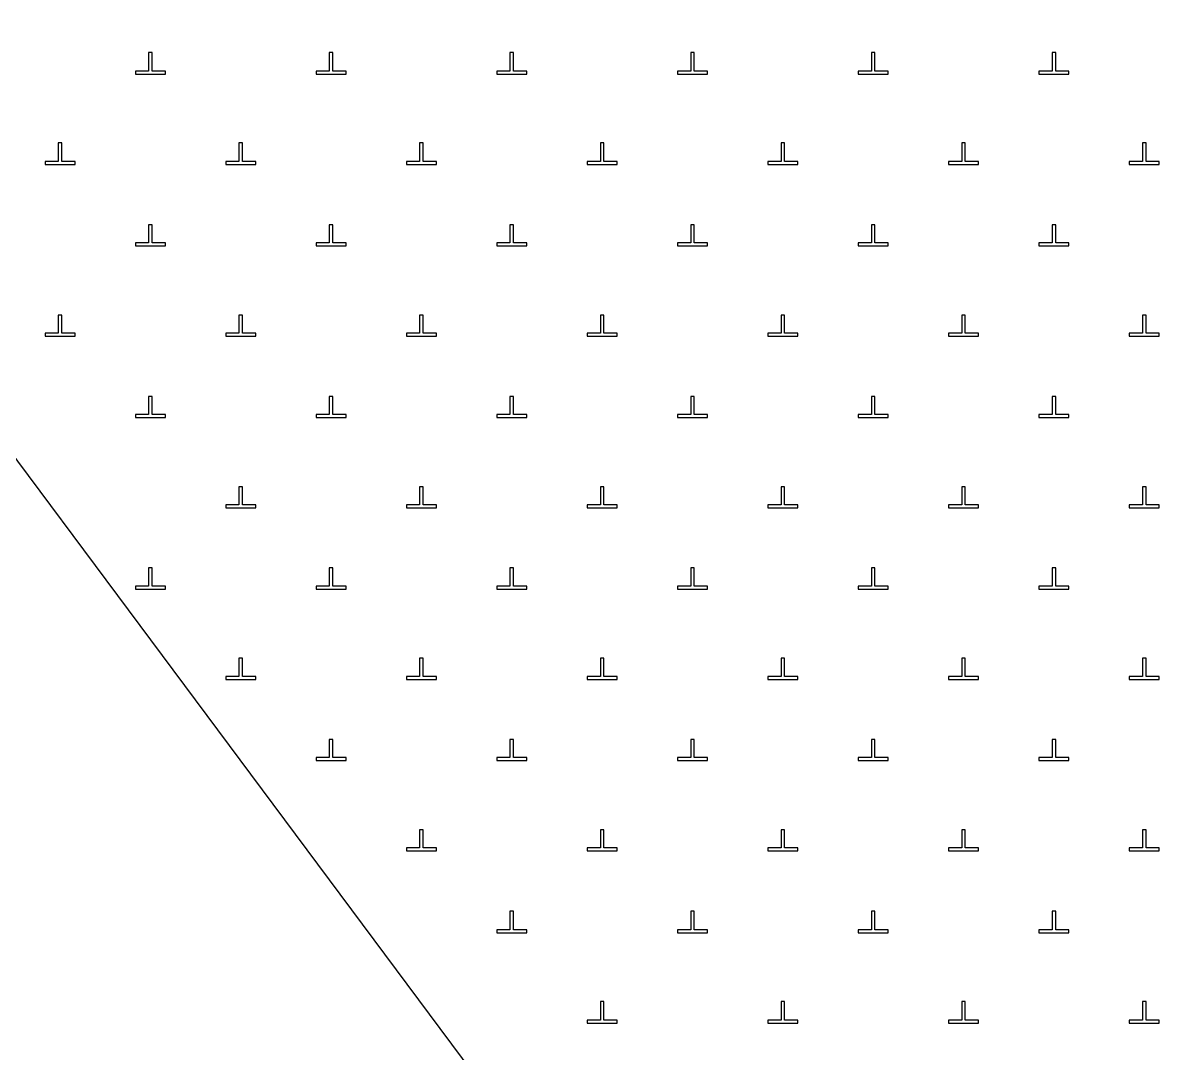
# Model space of a CAD drawing. Extents: x 550890 to 551618, y 1839259 to 1840146.
# Drawn here: x 551436.27 to 551455.14, y 1839971.05 to 1839988.17 of the extents above; entities that cross this region are included whole.
import ezdxf

# ---------------------------------------------------------------- set-up
doc = ezdxf.new("R2010")
doc.units = 0
doc.layers.add('Level 10', color=7, linetype='Continuous')
doc.layers.add('Level 19', color=7, linetype='Continuous')

msp = doc.modelspace()

# ---------------------------------------------------------------- linework, layer by layer
at = {"layer": 'Level 10'}
msp.add_lwpolyline([(551419.93, 1839941.82), (551449.31, 1839963.25), (551424.53, 1839996.55), (551383.5, 1839991.13), (551380.09, 1840000), (551364.14, 1840041.48), (551375.37, 1840077.11), (551380.41, 1840102.63)], dxfattribs=at)
at = {"layer": 'Level 19'}
for p, q in [((551438.42, 1839987.67), (551438.36, 1839987.67)), ((551438.36, 1839987.67), (551438.36, 1839987.36)), ((551438.42, 1839987.36), (551438.42, 1839987.67)), ((551441.42, 1839987.67), (551441.36, 1839987.67)), ((551441.36, 1839987.67), (551441.36, 1839987.36)), ((551441.42, 1839987.36), (551441.42, 1839987.67)), ((551444.42, 1839987.67), (551444.36, 1839987.67)), ((551444.36, 1839987.67), (551444.36, 1839987.36)), ((551444.42, 1839987.36), (551444.42, 1839987.67)), ((551447.42, 1839987.67), (551447.36, 1839987.67)), ((551447.36, 1839987.67), (551447.36, 1839987.36)), ((551447.42, 1839987.36), (551447.42, 1839987.67)), ((551450.42, 1839987.67), (551450.36, 1839987.67)), ((551450.36, 1839987.67), (551450.36, 1839987.36)), ((551450.42, 1839987.36), (551450.42, 1839987.67)), ((551453.42, 1839987.67), (551453.36, 1839987.67)), ((551453.36, 1839987.67), (551453.36, 1839987.36)), ((551453.42, 1839987.36), (551453.42, 1839987.67)), ((551438.36, 1839987.36), (551438.14, 1839987.36)), ((551438.14, 1839987.36), (551438.14, 1839987.31)), ((551438.14, 1839987.31), (551438.64, 1839987.31)), ((551438.64, 1839987.36), (551438.42, 1839987.36)), ((551438.64, 1839987.31), (551438.64, 1839987.36)), ((551441.36, 1839987.36), (551441.14, 1839987.36)), ((551441.14, 1839987.36), (551441.14, 1839987.31)), ((551441.14, 1839987.31), (551441.64, 1839987.31)), ((551441.64, 1839987.36), (551441.42, 1839987.36)), ((551441.64, 1839987.31), (551441.64, 1839987.36)), ((551444.36, 1839987.36), (551444.14, 1839987.36)), ((551444.14, 1839987.36), (551444.14, 1839987.31)), ((551444.14, 1839987.31), (551444.64, 1839987.31)), ((551444.64, 1839987.36), (551444.42, 1839987.36)), ((551444.64, 1839987.31), (551444.64, 1839987.36)), ((551447.36, 1839987.36), (551447.14, 1839987.36)), ((551447.14, 1839987.36), (551447.14, 1839987.31)), ((551447.14, 1839987.31), (551447.64, 1839987.31)), ((551447.64, 1839987.36), (551447.42, 1839987.36)), ((551447.64, 1839987.31), (551447.64, 1839987.36)), ((551450.36, 1839987.36), (551450.14, 1839987.36)), ((551450.14, 1839987.36), (551450.14, 1839987.31)), ((551450.14, 1839987.31), (551450.64, 1839987.31)), ((551450.64, 1839987.36), (551450.42, 1839987.36)), ((551450.64, 1839987.31), (551450.64, 1839987.36)), ((551453.36, 1839987.36), (551453.14, 1839987.36)), ((551453.14, 1839987.36), (551453.14, 1839987.31)), ((551453.14, 1839987.31), (551453.64, 1839987.31)), ((551453.64, 1839987.36), (551453.42, 1839987.36)), ((551453.64, 1839987.31), (551453.64, 1839987.36)), ((551436.92, 1839986.17), (551436.86, 1839986.17)), ((551436.86, 1839986.17), (551436.86, 1839985.86)), ((551436.92, 1839985.86), (551436.92, 1839986.17)), ((551439.92, 1839986.17), (551439.86, 1839986.17)), ((551439.86, 1839986.17), (551439.86, 1839985.86)), ((551439.92, 1839985.86), (551439.92, 1839986.17)), ((551442.92, 1839986.17), (551442.86, 1839986.17)), ((551442.86, 1839986.17), (551442.86, 1839985.86)), ((551442.92, 1839985.86), (551442.92, 1839986.17)), ((551445.92, 1839986.17), (551445.86, 1839986.17)), ((551445.86, 1839986.17), (551445.86, 1839985.86)), ((551445.92, 1839985.86), (551445.92, 1839986.17)), ((551448.92, 1839986.17), (551448.86, 1839986.17)), ((551448.86, 1839986.17), (551448.86, 1839985.86)), ((551448.92, 1839985.86), (551448.92, 1839986.17)), ((551451.92, 1839986.17), (551451.86, 1839986.17)), ((551451.86, 1839986.17), (551451.86, 1839985.86)), ((551451.92, 1839985.86), (551451.92, 1839986.17)), ((551454.92, 1839986.17), (551454.86, 1839986.17)), ((551454.86, 1839986.17), (551454.86, 1839985.86)), ((551454.92, 1839985.86), (551454.92, 1839986.17)), ((551436.86, 1839985.86), (551436.64, 1839985.86)), ((551436.64, 1839985.86), (551436.64, 1839985.81)), ((551436.64, 1839985.81), (551437.14, 1839985.81)), ((551437.14, 1839985.86), (551436.92, 1839985.86)), ((551437.14, 1839985.81), (551437.14, 1839985.86)), ((551439.86, 1839985.86), (551439.64, 1839985.86)), ((551439.64, 1839985.86), (551439.64, 1839985.81)), ((551439.64, 1839985.81), (551440.14, 1839985.81)), ((551440.14, 1839985.86), (551439.92, 1839985.86)), ((551440.14, 1839985.81), (551440.14, 1839985.86)), ((551442.86, 1839985.86), (551442.64, 1839985.86)), ((551442.64, 1839985.86), (551442.64, 1839985.81)), ((551442.64, 1839985.81), (551443.14, 1839985.81)), ((551443.14, 1839985.86), (551442.92, 1839985.86)), ((551443.14, 1839985.81), (551443.14, 1839985.86)), ((551445.86, 1839985.86), (551445.64, 1839985.86)), ((551445.64, 1839985.86), (551445.64, 1839985.81)), ((551445.64, 1839985.81), (551446.14, 1839985.81)), ((551446.14, 1839985.86), (551445.92, 1839985.86)), ((551446.14, 1839985.81), (551446.14, 1839985.86)), ((551448.86, 1839985.86), (551448.64, 1839985.86)), ((551448.64, 1839985.86), (551448.64, 1839985.81)), ((551448.64, 1839985.81), (551449.14, 1839985.81)), ((551449.14, 1839985.86), (551448.92, 1839985.86)), ((551449.14, 1839985.81), (551449.14, 1839985.86)), ((551451.86, 1839985.86), (551451.64, 1839985.86)), ((551451.64, 1839985.86), (551451.64, 1839985.81)), ((551451.64, 1839985.81), (551452.14, 1839985.81)), ((551452.14, 1839985.86), (551451.92, 1839985.86)), ((551452.14, 1839985.81), (551452.14, 1839985.86)), ((551454.86, 1839985.86), (551454.64, 1839985.86)), ((551454.64, 1839985.86), (551454.64, 1839985.81)), ((551454.64, 1839985.81), (551455.14, 1839985.81)), ((551455.14, 1839985.86), (551454.92, 1839985.86)), ((551455.14, 1839985.81), (551455.14, 1839985.86)), ((551438.42, 1839984.81), (551438.36, 1839984.81)), ((551438.36, 1839984.81), (551438.36, 1839984.51)), ((551438.42, 1839984.51), (551438.42, 1839984.81)), ((551441.42, 1839984.81), (551441.36, 1839984.81)), ((551441.36, 1839984.81), (551441.36, 1839984.51)), ((551441.42, 1839984.51), (551441.42, 1839984.81)), ((551444.42, 1839984.81), (551444.36, 1839984.81)), ((551444.36, 1839984.81), (551444.36, 1839984.51)), ((551444.42, 1839984.51), (551444.42, 1839984.81)), ((551447.42, 1839984.81), (551447.36, 1839984.81)), ((551447.36, 1839984.81), (551447.36, 1839984.51)), ((551447.42, 1839984.51), (551447.42, 1839984.81)), ((551450.42, 1839984.81), (551450.36, 1839984.81)), ((551450.36, 1839984.81), (551450.36, 1839984.51)), ((551450.42, 1839984.51), (551450.42, 1839984.81)), ((551453.42, 1839984.81), (551453.36, 1839984.81)), ((551453.36, 1839984.81), (551453.36, 1839984.51)), ((551453.42, 1839984.51), (551453.42, 1839984.81)), ((551438.36, 1839984.51), (551438.14, 1839984.51)), ((551438.14, 1839984.51), (551438.14, 1839984.46)), ((551438.14, 1839984.46), (551438.64, 1839984.46)), ((551438.64, 1839984.51), (551438.42, 1839984.51)), ((551438.64, 1839984.46), (551438.64, 1839984.51)), ((551441.36, 1839984.51), (551441.14, 1839984.51)), ((551441.14, 1839984.51), (551441.14, 1839984.46)), ((551441.14, 1839984.46), (551441.64, 1839984.46)), ((551441.64, 1839984.51), (551441.42, 1839984.51)), ((551441.64, 1839984.46), (551441.64, 1839984.51)), ((551444.36, 1839984.51), (551444.14, 1839984.51)), ((551444.14, 1839984.51), (551444.14, 1839984.46)), ((551444.14, 1839984.46), (551444.64, 1839984.46)), ((551444.64, 1839984.51), (551444.42, 1839984.51)), ((551444.64, 1839984.46), (551444.64, 1839984.51)), ((551447.36, 1839984.51), (551447.14, 1839984.51)), ((551447.14, 1839984.51), (551447.14, 1839984.46)), ((551447.14, 1839984.46), (551447.64, 1839984.46)), ((551447.64, 1839984.51), (551447.42, 1839984.51)), ((551447.64, 1839984.46), (551447.64, 1839984.51)), ((551450.36, 1839984.51), (551450.14, 1839984.51)), ((551450.14, 1839984.51), (551450.14, 1839984.46)), ((551450.14, 1839984.46), (551450.64, 1839984.46)), ((551450.64, 1839984.51), (551450.42, 1839984.51)), ((551450.64, 1839984.46), (551450.64, 1839984.51)), ((551453.36, 1839984.51), (551453.14, 1839984.51)), ((551453.14, 1839984.51), (551453.14, 1839984.46)), ((551453.14, 1839984.46), (551453.64, 1839984.46)), ((551453.64, 1839984.51), (551453.42, 1839984.51)), ((551453.64, 1839984.46), (551453.64, 1839984.51)), ((551436.92, 1839983.31), (551436.86, 1839983.31)), ((551436.86, 1839983.31), (551436.86, 1839983.01)), ((551436.92, 1839983.01), (551436.92, 1839983.31)), ((551439.92, 1839983.31), (551439.86, 1839983.31)), ((551439.86, 1839983.31), (551439.86, 1839983.01)), ((551439.92, 1839983.01), (551439.92, 1839983.31)), ((551442.92, 1839983.31), (551442.86, 1839983.31)), ((551442.86, 1839983.31), (551442.86, 1839983.01)), ((551442.92, 1839983.01), (551442.92, 1839983.31)), ((551445.92, 1839983.31), (551445.86, 1839983.31)), ((551445.86, 1839983.31), (551445.86, 1839983.01)), ((551445.92, 1839983.01), (551445.92, 1839983.31)), ((551448.92, 1839983.31), (551448.86, 1839983.31)), ((551448.86, 1839983.31), (551448.86, 1839983.01)), ((551448.92, 1839983.01), (551448.92, 1839983.31)), ((551451.92, 1839983.31), (551451.86, 1839983.31)), ((551451.86, 1839983.31), (551451.86, 1839983.01)), ((551451.92, 1839983.01), (551451.92, 1839983.31)), ((551454.92, 1839983.31), (551454.86, 1839983.31)), ((551454.86, 1839983.31), (551454.86, 1839983.01)), ((551454.92, 1839983.01), (551454.92, 1839983.31)), ((551436.86, 1839983.01), (551436.64, 1839983.01)), ((551436.64, 1839983.01), (551436.64, 1839982.96)), ((551436.64, 1839982.96), (551437.14, 1839982.96)), ((551437.14, 1839983.01), (551436.92, 1839983.01)), ((551437.14, 1839982.96), (551437.14, 1839983.01)), ((551439.86, 1839983.01), (551439.64, 1839983.01)), ((551439.64, 1839983.01), (551439.64, 1839982.96)), ((551439.64, 1839982.96), (551440.14, 1839982.96)), ((551440.14, 1839983.01), (551439.92, 1839983.01)), ((551440.14, 1839982.96), (551440.14, 1839983.01)), ((551442.86, 1839983.01), (551442.64, 1839983.01)), ((551442.64, 1839983.01), (551442.64, 1839982.96)), ((551442.64, 1839982.96), (551443.14, 1839982.96)), ((551443.14, 1839983.01), (551442.92, 1839983.01)), ((551443.14, 1839982.96), (551443.14, 1839983.01)), ((551445.86, 1839983.01), (551445.64, 1839983.01)), ((551445.64, 1839983.01), (551445.64, 1839982.96)), ((551445.64, 1839982.96), (551446.14, 1839982.96)), ((551446.14, 1839983.01), (551445.92, 1839983.01)), ((551446.14, 1839982.96), (551446.14, 1839983.01)), ((551448.86, 1839983.01), (551448.64, 1839983.01)), ((551448.64, 1839983.01), (551448.64, 1839982.96)), ((551448.64, 1839982.96), (551449.14, 1839982.96)), ((551449.14, 1839983.01), (551448.92, 1839983.01)), ((551449.14, 1839982.96), (551449.14, 1839983.01)), ((551451.86, 1839983.01), (551451.64, 1839983.01)), ((551451.64, 1839983.01), (551451.64, 1839982.96)), ((551451.64, 1839982.96), (551452.14, 1839982.96)), ((551452.14, 1839983.01), (551451.92, 1839983.01)), ((551452.14, 1839982.96), (551452.14, 1839983.01)), ((551454.86, 1839983.01), (551454.64, 1839983.01)), ((551454.64, 1839983.01), (551454.64, 1839982.96)), ((551454.64, 1839982.96), (551455.14, 1839982.96)), ((551455.14, 1839983.01), (551454.92, 1839983.01)), ((551455.14, 1839982.96), (551455.14, 1839983.01)), ((551438.42, 1839981.96), (551438.36, 1839981.96)), ((551438.36, 1839981.96), (551438.36, 1839981.66)), ((551438.42, 1839981.66), (551438.42, 1839981.96)), ((551441.42, 1839981.96), (551441.36, 1839981.96)), ((551441.36, 1839981.96), (551441.36, 1839981.66)), ((551441.42, 1839981.66), (551441.42, 1839981.96)), ((551444.42, 1839981.96), (551444.36, 1839981.96)), ((551444.36, 1839981.96), (551444.36, 1839981.66)), ((551444.42, 1839981.66), (551444.42, 1839981.96)), ((551447.42, 1839981.96), (551447.36, 1839981.96)), ((551447.36, 1839981.96), (551447.36, 1839981.66)), ((551447.42, 1839981.66), (551447.42, 1839981.96)), ((551450.42, 1839981.96), (551450.36, 1839981.96)), ((551450.36, 1839981.96), (551450.36, 1839981.66)), ((551450.42, 1839981.66), (551450.42, 1839981.96)), ((551453.42, 1839981.96), (551453.36, 1839981.96)), ((551453.36, 1839981.96), (551453.36, 1839981.66)), ((551453.42, 1839981.66), (551453.42, 1839981.96)), ((551438.36, 1839981.66), (551438.14, 1839981.66)), ((551438.14, 1839981.66), (551438.14, 1839981.61)), ((551438.64, 1839981.66), (551438.42, 1839981.66)), ((551438.64, 1839981.61), (551438.64, 1839981.66)), ((551441.36, 1839981.66), (551441.14, 1839981.66)), ((551441.14, 1839981.66), (551441.14, 1839981.61)), ((551441.64, 1839981.66), (551441.42, 1839981.66)), ((551441.64, 1839981.61), (551441.64, 1839981.66)), ((551444.36, 1839981.66), (551444.14, 1839981.66)), ((551444.14, 1839981.66), (551444.14, 1839981.61)), ((551444.64, 1839981.66), (551444.42, 1839981.66)), ((551444.64, 1839981.61), (551444.64, 1839981.66)), ((551447.36, 1839981.66), (551447.14, 1839981.66)), ((551447.14, 1839981.66), (551447.14, 1839981.61)), ((551447.64, 1839981.66), (551447.42, 1839981.66)), ((551447.64, 1839981.61), (551447.64, 1839981.66)), ((551450.36, 1839981.66), (551450.14, 1839981.66)), ((551450.14, 1839981.66), (551450.14, 1839981.61)), ((551450.64, 1839981.66), (551450.42, 1839981.66)), ((551450.64, 1839981.61), (551450.64, 1839981.66)), ((551453.36, 1839981.66), (551453.14, 1839981.66)), ((551453.14, 1839981.66), (551453.14, 1839981.61)), ((551453.64, 1839981.66), (551453.42, 1839981.66)), ((551453.64, 1839981.61), (551453.64, 1839981.66)), ((551438.14, 1839981.61), (551438.64, 1839981.61)), ((551441.14, 1839981.61), (551441.64, 1839981.61)), ((551444.14, 1839981.61), (551444.64, 1839981.61)), ((551447.14, 1839981.61), (551447.64, 1839981.61)), ((551450.14, 1839981.61), (551450.64, 1839981.61)), ((551453.14, 1839981.61), (551453.64, 1839981.61)), ((551439.92, 1839980.46), (551439.86, 1839980.46)), ((551439.86, 1839980.46), (551439.86, 1839980.16)), ((551439.92, 1839980.16), (551439.92, 1839980.46)), ((551442.92, 1839980.46), (551442.86, 1839980.46)), ((551442.86, 1839980.46), (551442.86, 1839980.16)), ((551442.92, 1839980.16), (551442.92, 1839980.46)), ((551445.92, 1839980.46), (551445.86, 1839980.46)), ((551445.86, 1839980.46), (551445.86, 1839980.16)), ((551445.92, 1839980.16), (551445.92, 1839980.46)), ((551448.92, 1839980.46), (551448.86, 1839980.46)), ((551448.86, 1839980.46), (551448.86, 1839980.16)), ((551448.92, 1839980.16), (551448.92, 1839980.46)), ((551451.92, 1839980.46), (551451.86, 1839980.46)), ((551451.86, 1839980.46), (551451.86, 1839980.16)), ((551451.92, 1839980.16), (551451.92, 1839980.46)), ((551454.92, 1839980.46), (551454.86, 1839980.46)), ((551454.86, 1839980.46), (551454.86, 1839980.16)), ((551454.92, 1839980.16), (551454.92, 1839980.46)), ((551439.86, 1839980.16), (551439.64, 1839980.16)), ((551439.64, 1839980.16), (551439.64, 1839980.11)), ((551440.14, 1839980.16), (551439.92, 1839980.16)), ((551440.14, 1839980.11), (551440.14, 1839980.16)), ((551442.86, 1839980.16), (551442.64, 1839980.16)), ((551442.64, 1839980.16), (551442.64, 1839980.11)), ((551443.14, 1839980.16), (551442.92, 1839980.16)), ((551443.14, 1839980.11), (551443.14, 1839980.16)), ((551445.86, 1839980.16), (551445.64, 1839980.16)), ((551445.64, 1839980.16), (551445.64, 1839980.11)), ((551446.14, 1839980.16), (551445.92, 1839980.16)), ((551446.14, 1839980.11), (551446.14, 1839980.16)), ((551448.86, 1839980.16), (551448.64, 1839980.16)), ((551448.64, 1839980.16), (551448.64, 1839980.11)), ((551449.14, 1839980.16), (551448.92, 1839980.16)), ((551449.14, 1839980.11), (551449.14, 1839980.16)), ((551451.86, 1839980.16), (551451.64, 1839980.16)), ((551451.64, 1839980.16), (551451.64, 1839980.11)), ((551452.14, 1839980.16), (551451.92, 1839980.16)), ((551452.14, 1839980.11), (551452.14, 1839980.16)), ((551454.86, 1839980.16), (551454.64, 1839980.16)), ((551454.64, 1839980.16), (551454.64, 1839980.11)), ((551455.14, 1839980.16), (551454.92, 1839980.16)), ((551455.14, 1839980.11), (551455.14, 1839980.16)), ((551439.64, 1839980.11), (551440.14, 1839980.11)), ((551442.64, 1839980.11), (551443.14, 1839980.11)), ((551445.64, 1839980.11), (551446.14, 1839980.11)), ((551448.64, 1839980.11), (551449.14, 1839980.11)), ((551451.64, 1839980.11), (551452.14, 1839980.11)), ((551454.64, 1839980.11), (551455.14, 1839980.11)), ((551438.42, 1839979.11), (551438.36, 1839979.11)), ((551438.36, 1839979.11), (551438.36, 1839978.81)), ((551438.42, 1839978.81), (551438.42, 1839979.11)), ((551441.42, 1839979.11), (551441.36, 1839979.11)), ((551441.36, 1839979.11), (551441.36, 1839978.81)), ((551441.42, 1839978.81), (551441.42, 1839979.11)), ((551444.42, 1839979.11), (551444.36, 1839979.11)), ((551444.36, 1839979.11), (551444.36, 1839978.81)), ((551444.42, 1839978.81), (551444.42, 1839979.11)), ((551447.42, 1839979.11), (551447.36, 1839979.11)), ((551447.36, 1839979.11), (551447.36, 1839978.81)), ((551447.42, 1839978.81), (551447.42, 1839979.11)), ((551450.42, 1839979.11), (551450.36, 1839979.11)), ((551450.36, 1839979.11), (551450.36, 1839978.81)), ((551450.42, 1839978.81), (551450.42, 1839979.11)), ((551453.42, 1839979.11), (551453.36, 1839979.11)), ((551453.36, 1839979.11), (551453.36, 1839978.81)), ((551453.42, 1839978.81), (551453.42, 1839979.11)), ((551438.36, 1839978.81), (551438.14, 1839978.81)), ((551438.14, 1839978.81), (551438.14, 1839978.76)), ((551438.64, 1839978.81), (551438.42, 1839978.81)), ((551438.64, 1839978.76), (551438.64, 1839978.81)), ((551441.36, 1839978.81), (551441.14, 1839978.81)), ((551441.14, 1839978.81), (551441.14, 1839978.76)), ((551441.64, 1839978.81), (551441.42, 1839978.81)), ((551441.64, 1839978.76), (551441.64, 1839978.81)), ((551444.36, 1839978.81), (551444.14, 1839978.81)), ((551444.14, 1839978.81), (551444.14, 1839978.76)), ((551444.64, 1839978.81), (551444.42, 1839978.81)), ((551444.64, 1839978.76), (551444.64, 1839978.81)), ((551447.36, 1839978.81), (551447.14, 1839978.81)), ((551447.14, 1839978.81), (551447.14, 1839978.76)), ((551447.64, 1839978.81), (551447.42, 1839978.81)), ((551447.64, 1839978.76), (551447.64, 1839978.81)), ((551450.36, 1839978.81), (551450.14, 1839978.81)), ((551450.14, 1839978.81), (551450.14, 1839978.76)), ((551450.64, 1839978.81), (551450.42, 1839978.81)), ((551450.64, 1839978.76), (551450.64, 1839978.81)), ((551453.36, 1839978.81), (551453.14, 1839978.81)), ((551453.14, 1839978.81), (551453.14, 1839978.76)), ((551453.64, 1839978.81), (551453.42, 1839978.81)), ((551453.64, 1839978.76), (551453.64, 1839978.81)), ((551438.14, 1839978.76), (551438.64, 1839978.76)), ((551441.14, 1839978.76), (551441.64, 1839978.76)), ((551444.14, 1839978.76), (551444.64, 1839978.76)), ((551447.14, 1839978.76), (551447.64, 1839978.76)), ((551450.14, 1839978.76), (551450.64, 1839978.76)), ((551453.14, 1839978.76), (551453.64, 1839978.76)), ((551439.92, 1839977.61), (551439.86, 1839977.61)), ((551439.86, 1839977.61), (551439.86, 1839977.31)), ((551439.92, 1839977.31), (551439.92, 1839977.61)), ((551442.92, 1839977.61), (551442.86, 1839977.61)), ((551442.86, 1839977.61), (551442.86, 1839977.31)), ((551442.92, 1839977.31), (551442.92, 1839977.61)), ((551445.92, 1839977.61), (551445.86, 1839977.61)), ((551445.86, 1839977.61), (551445.86, 1839977.31)), ((551445.92, 1839977.31), (551445.92, 1839977.61)), ((551448.92, 1839977.61), (551448.86, 1839977.61)), ((551448.86, 1839977.61), (551448.86, 1839977.31)), ((551448.92, 1839977.31), (551448.92, 1839977.61)), ((551451.92, 1839977.61), (551451.86, 1839977.61)), ((551451.86, 1839977.61), (551451.86, 1839977.31)), ((551451.92, 1839977.31), (551451.92, 1839977.61)), ((551454.92, 1839977.61), (551454.86, 1839977.61)), ((551454.86, 1839977.61), (551454.86, 1839977.31)), ((551454.92, 1839977.31), (551454.92, 1839977.61)), ((551439.86, 1839977.31), (551439.64, 1839977.31)), ((551439.64, 1839977.31), (551439.64, 1839977.26)), ((551440.14, 1839977.31), (551439.92, 1839977.31)), ((551440.14, 1839977.26), (551440.14, 1839977.31)), ((551442.86, 1839977.31), (551442.64, 1839977.31)), ((551442.64, 1839977.31), (551442.64, 1839977.26)), ((551443.14, 1839977.31), (551442.92, 1839977.31)), ((551443.14, 1839977.26), (551443.14, 1839977.31)), ((551445.86, 1839977.31), (551445.64, 1839977.31)), ((551445.64, 1839977.31), (551445.64, 1839977.26)), ((551446.14, 1839977.31), (551445.92, 1839977.31)), ((551446.14, 1839977.26), (551446.14, 1839977.31)), ((551448.86, 1839977.31), (551448.64, 1839977.31)), ((551448.64, 1839977.31), (551448.64, 1839977.26)), ((551449.14, 1839977.31), (551448.92, 1839977.31)), ((551449.14, 1839977.26), (551449.14, 1839977.31)), ((551451.86, 1839977.31), (551451.64, 1839977.31)), ((551451.64, 1839977.31), (551451.64, 1839977.26)), ((551452.14, 1839977.31), (551451.92, 1839977.31)), ((551452.14, 1839977.26), (551452.14, 1839977.31)), ((551454.86, 1839977.31), (551454.64, 1839977.31)), ((551454.64, 1839977.31), (551454.64, 1839977.26)), ((551455.14, 1839977.31), (551454.92, 1839977.31)), ((551455.14, 1839977.26), (551455.14, 1839977.31)), ((551439.64, 1839977.26), (551440.14, 1839977.26)), ((551442.64, 1839977.26), (551443.14, 1839977.26)), ((551445.64, 1839977.26), (551446.14, 1839977.26)), ((551448.64, 1839977.26), (551449.14, 1839977.26)), ((551451.64, 1839977.26), (551452.14, 1839977.26)), ((551454.64, 1839977.26), (551455.14, 1839977.26)), ((551441.42, 1839976.26), (551441.36, 1839976.26)), ((551441.36, 1839976.26), (551441.36, 1839975.96)), ((551441.42, 1839975.96), (551441.42, 1839976.26)), ((551444.42, 1839976.26), (551444.36, 1839976.26)), ((551444.36, 1839976.26), (551444.36, 1839975.96)), ((551444.42, 1839975.96), (551444.42, 1839976.26)), ((551447.42, 1839976.26), (551447.36, 1839976.26)), ((551447.36, 1839976.26), (551447.36, 1839975.96)), ((551447.42, 1839975.96), (551447.42, 1839976.26)), ((551450.42, 1839976.26), (551450.36, 1839976.26)), ((551450.36, 1839976.26), (551450.36, 1839975.96)), ((551450.42, 1839975.96), (551450.42, 1839976.26)), ((551453.42, 1839976.26), (551453.36, 1839976.26)), ((551453.36, 1839976.26), (551453.36, 1839975.96)), ((551453.42, 1839975.96), (551453.42, 1839976.26)), ((551441.36, 1839975.96), (551441.14, 1839975.96)), ((551441.14, 1839975.96), (551441.14, 1839975.91)), ((551441.64, 1839975.96), (551441.42, 1839975.96)), ((551441.64, 1839975.91), (551441.64, 1839975.96)), ((551444.36, 1839975.96), (551444.14, 1839975.96)), ((551444.14, 1839975.96), (551444.14, 1839975.91)), ((551444.64, 1839975.96), (551444.42, 1839975.96)), ((551444.64, 1839975.91), (551444.64, 1839975.96)), ((551447.36, 1839975.96), (551447.14, 1839975.96)), ((551447.14, 1839975.96), (551447.14, 1839975.91)), ((551447.64, 1839975.96), (551447.42, 1839975.96)), ((551447.64, 1839975.91), (551447.64, 1839975.96)), ((551450.36, 1839975.96), (551450.14, 1839975.96)), ((551450.14, 1839975.96), (551450.14, 1839975.91)), ((551450.64, 1839975.96), (551450.42, 1839975.96)), ((551450.64, 1839975.91), (551450.64, 1839975.96)), ((551453.36, 1839975.96), (551453.14, 1839975.96)), ((551453.14, 1839975.96), (551453.14, 1839975.91)), ((551453.64, 1839975.96), (551453.42, 1839975.96)), ((551453.64, 1839975.91), (551453.64, 1839975.96)), ((551441.14, 1839975.91), (551441.64, 1839975.91)), ((551444.14, 1839975.91), (551444.64, 1839975.91)), ((551447.14, 1839975.91), (551447.64, 1839975.91)), ((551450.14, 1839975.91), (551450.64, 1839975.91)), ((551453.14, 1839975.91), (551453.64, 1839975.91)), ((551442.92, 1839974.76), (551442.86, 1839974.76)), ((551442.86, 1839974.76), (551442.86, 1839974.46)), ((551442.92, 1839974.46), (551442.92, 1839974.76)), ((551445.92, 1839974.76), (551445.86, 1839974.76)), ((551445.86, 1839974.76), (551445.86, 1839974.46)), ((551445.92, 1839974.46), (551445.92, 1839974.76)), ((551448.92, 1839974.76), (551448.86, 1839974.76)), ((551448.86, 1839974.76), (551448.86, 1839974.46)), ((551448.92, 1839974.46), (551448.92, 1839974.76)), ((551451.92, 1839974.76), (551451.86, 1839974.76)), ((551451.86, 1839974.76), (551451.86, 1839974.46)), ((551451.92, 1839974.46), (551451.92, 1839974.76)), ((551454.92, 1839974.76), (551454.86, 1839974.76)), ((551454.86, 1839974.76), (551454.86, 1839974.46)), ((551454.92, 1839974.46), (551454.92, 1839974.76)), ((551442.86, 1839974.46), (551442.64, 1839974.46)), ((551442.64, 1839974.46), (551442.64, 1839974.41)), ((551443.14, 1839974.46), (551442.92, 1839974.46)), ((551443.14, 1839974.41), (551443.14, 1839974.46)), ((551445.86, 1839974.46), (551445.64, 1839974.46)), ((551445.64, 1839974.46), (551445.64, 1839974.41)), ((551446.14, 1839974.46), (551445.92, 1839974.46)), ((551446.14, 1839974.41), (551446.14, 1839974.46)), ((551448.86, 1839974.46), (551448.64, 1839974.46)), ((551448.64, 1839974.46), (551448.64, 1839974.41)), ((551449.14, 1839974.46), (551448.92, 1839974.46)), ((551449.14, 1839974.41), (551449.14, 1839974.46)), ((551451.86, 1839974.46), (551451.64, 1839974.46)), ((551451.64, 1839974.46), (551451.64, 1839974.41)), ((551452.14, 1839974.46), (551451.92, 1839974.46)), ((551452.14, 1839974.41), (551452.14, 1839974.46)), ((551454.86, 1839974.46), (551454.64, 1839974.46)), ((551454.64, 1839974.46), (551454.64, 1839974.41)), ((551455.14, 1839974.46), (551454.92, 1839974.46)), ((551455.14, 1839974.41), (551455.14, 1839974.46)), ((551442.64, 1839974.41), (551443.14, 1839974.41)), ((551445.64, 1839974.41), (551446.14, 1839974.41)), ((551448.64, 1839974.41), (551449.14, 1839974.41)), ((551451.64, 1839974.41), (551452.14, 1839974.41)), ((551454.64, 1839974.41), (551455.14, 1839974.41)), ((551444.42, 1839973.41), (551444.36, 1839973.41)), ((551444.36, 1839973.41), (551444.36, 1839973.1)), ((551444.42, 1839973.1), (551444.42, 1839973.41)), ((551447.42, 1839973.41), (551447.36, 1839973.41)), ((551447.36, 1839973.41), (551447.36, 1839973.1)), ((551447.42, 1839973.1), (551447.42, 1839973.41)), ((551450.42, 1839973.41), (551450.36, 1839973.41)), ((551450.36, 1839973.41), (551450.36, 1839973.1)), ((551450.42, 1839973.1), (551450.42, 1839973.41)), ((551453.42, 1839973.41), (551453.36, 1839973.41)), ((551453.36, 1839973.41), (551453.36, 1839973.1)), ((551453.42, 1839973.1), (551453.42, 1839973.41)), ((551444.36, 1839973.1), (551444.14, 1839973.1)), ((551444.14, 1839973.1), (551444.14, 1839973.05)), ((551444.14, 1839973.05), (551444.64, 1839973.05)), ((551444.64, 1839973.1), (551444.42, 1839973.1)), ((551444.64, 1839973.05), (551444.64, 1839973.1)), ((551447.36, 1839973.1), (551447.14, 1839973.1)), ((551447.14, 1839973.1), (551447.14, 1839973.05)), ((551447.14, 1839973.05), (551447.64, 1839973.05)), ((551447.64, 1839973.1), (551447.42, 1839973.1)), ((551447.64, 1839973.05), (551447.64, 1839973.1)), ((551450.36, 1839973.1), (551450.14, 1839973.1)), ((551450.14, 1839973.1), (551450.14, 1839973.05)), ((551450.14, 1839973.05), (551450.64, 1839973.05)), ((551450.64, 1839973.1), (551450.42, 1839973.1)), ((551450.64, 1839973.05), (551450.64, 1839973.1)), ((551453.36, 1839973.1), (551453.14, 1839973.1)), ((551453.14, 1839973.1), (551453.14, 1839973.05)), ((551453.14, 1839973.05), (551453.64, 1839973.05)), ((551453.64, 1839973.1), (551453.42, 1839973.1)), ((551453.64, 1839973.05), (551453.64, 1839973.1)), ((551445.92, 1839971.91), (551445.86, 1839971.91)), ((551445.86, 1839971.91), (551445.86, 1839971.6)), ((551445.92, 1839971.6), (551445.92, 1839971.91)), ((551448.92, 1839971.91), (551448.86, 1839971.91)), ((551448.86, 1839971.91), (551448.86, 1839971.6)), ((551448.92, 1839971.6), (551448.92, 1839971.91)), ((551451.92, 1839971.91), (551451.86, 1839971.91)), ((551451.86, 1839971.91), (551451.86, 1839971.6)), ((551451.92, 1839971.6), (551451.92, 1839971.91)), ((551454.92, 1839971.91), (551454.86, 1839971.91)), ((551454.86, 1839971.91), (551454.86, 1839971.6)), ((551454.92, 1839971.6), (551454.92, 1839971.91)), ((551445.86, 1839971.6), (551445.64, 1839971.6)), ((551445.64, 1839971.6), (551445.64, 1839971.55)), ((551445.64, 1839971.55), (551446.14, 1839971.55)), ((551446.14, 1839971.6), (551445.92, 1839971.6)), ((551446.14, 1839971.55), (551446.14, 1839971.6)), ((551448.86, 1839971.6), (551448.64, 1839971.6)), ((551448.64, 1839971.6), (551448.64, 1839971.55)), ((551448.64, 1839971.55), (551449.14, 1839971.55)), ((551449.14, 1839971.6), (551448.92, 1839971.6)), ((551449.14, 1839971.55), (551449.14, 1839971.6)), ((551451.86, 1839971.6), (551451.64, 1839971.6)), ((551451.64, 1839971.6), (551451.64, 1839971.55)), ((551451.64, 1839971.55), (551452.14, 1839971.55)), ((551452.14, 1839971.6), (551451.92, 1839971.6)), ((551452.14, 1839971.55), (551452.14, 1839971.6)), ((551454.86, 1839971.6), (551454.64, 1839971.6)), ((551454.64, 1839971.6), (551454.64, 1839971.55)), ((551454.64, 1839971.55), (551455.14, 1839971.55)), ((551455.14, 1839971.6), (551454.92, 1839971.6)), ((551455.14, 1839971.55), (551455.14, 1839971.6))]:
    msp.add_line(p, q, dxfattribs=at)

doc.saveas('drawing.dxf')
